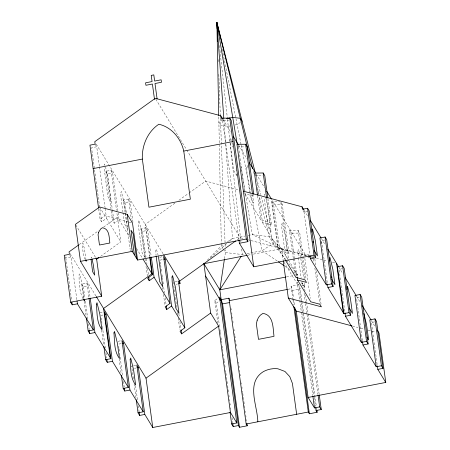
<?xml version="1.0" encoding="UTF-8"?>
<svg xmlns="http://www.w3.org/2000/svg" width="450" height="450" viewBox="0 0 450 450"><rect width="100%" height="100%" fill="white"/><g stroke="black" fill="none" stroke-linecap="round" stroke-linejoin="round"><path stroke-width="0.34" stroke-dasharray="2.25 1.69" d="M229.978 141.407L230.158 138.352L230.546 138.032L231.609 141.457M104.068 165.482L104.625 164.008L105.351 166.157M91.052 258.109L91.423 257.124L91.749 258.081M264.218 195.688L264.774 194.214L265.5 196.363M224.482 258.75L225.416 252.534L225.315 249.727M207.287 260.235L221.355 245.869L224.139 244.013M210.651 257.732L226.772 243.501M229.376 241.2L232.493 238.449L244.794 236.07M105.182 208.603L106.515 218.329L101.672 221.794L100.08 219.184L104.923 215.713L128.464 221.974M79.245 244.558L98.483 230.771M103.573 227.126L117.461 217.17M117.827 210.819L112.635 172.896L111.038 170.286L105.862 171.287L112.624 220.635L114.216 223.251L119.053 219.78L117.922 211.506M100.581 256.365L120.842 241.841L116.612 210.96M174.876 203.158L145.198 224.432L149.58 256.404M178.869 200.295L188.572 193.343M189.141 192.932L205.695 181.069L238.742 189.855M131.726 251.994L130.134 249.379L131.209 248.608M237.352 239.715L240.188 237.684L243.579 238.584M217.868 323.426L214.734 300.549L219.037 297.467M219.555 326.734L216.326 303.165L219.549 300.853M240.441 122.377L237.116 124.588L235.074 124.982M227.481 241.791L232.493 238.449L225.686 144.231M99.377 166.219L96.711 146.768L91.536 147.769L101.672 221.794M230.299 125.91L228.257 126.304L220.703 125.409L218.886 122.422L223.869 119.104L225.636 143.533M105.862 171.287L107.454 173.897L112.635 172.896M125.089 212.541L123.373 200.031L128.554 199.029L130.146 201.639L132.981 222.322M123.373 200.031L124.971 202.641L130.146 201.639M145.271 260.747L140.889 228.769L146.064 227.768L147.656 230.383L151.245 256.579M140.889 228.769L142.481 231.384L147.656 230.383M65.183 256.894L65.818 257.94L70.993 256.939L76.944 300.375M303.036 210.308L303.992 211.871L308.52 210.999M248.209 235.406L252.309 234.613L269.19 236.621L281.559 248.676L288.793 260.556M159.694 257.265L162.287 256.764M159.992 260.128L163.232 259.498M83.722 298.547L81.737 284.068L86.918 283.067L88.509 285.683L90.112 297.399M223.386 249.204L225.416 252.534L242.303 254.542L244.35 254.143M247.084 253.614L262.114 250.706L273.251 243.287L261.484 197.19M81.737 284.068L83.329 286.684L88.509 285.683M324.743 239.991L321.508 240.615L327.364 283.376M247.877 255.189L250.627 254.661M253.378 254.126L281.559 248.676L283.247 261.017M175.202 281.526L177.795 281.025M176.147 284.265L177.441 284.012M99.9 312.688L103.134 312.058M286.481 276.936L293.355 275.602M296.106 275.074L297.478 274.809L297.748 276.784M100.845 315.422L103.433 314.921M342.253 268.734L339.019 269.359L344.874 312.103M292.922 299.739L291.066 286.178L298.828 284.676L300.229 288.889L301.843 300.668M287.989 289.305L291.403 288.647M291.066 286.178L292.466 290.391L300.229 288.889M118.058 341.303L120.651 340.802M119.002 344.042L121.596 343.541M359.123 297.602L356.529 298.103L362.385 340.847M133.566 365.563L136.153 365.062M134.511 368.303L135.804 368.055M374.625 321.863L371.391 322.487L377.342 365.923M221.04 118.181L222.632 120.797L228.656 120.752M237.915 145.879L238.551 146.925L245.244 146.874M255.426 174.623L256.067 175.669L262.755 175.618M271.986 201.797L273.577 204.407L280.001 251.291L289.041 253.693L287.449 251.083L278.409 248.681L271.986 201.797L280.018 201.735M273.577 204.407L282.279 204.345L289.041 253.693M293.276 258.12L289.496 230.541L298.198 230.473L299.79 233.089L306.169 279.658M289.496 230.541L291.088 233.151L299.79 233.089M309.043 254.891L304.358 254.925L304.993 255.971M307.957 257.524L310.635 257.507M311.304 257.501L313.312 257.484M244.783 192.431L244.974 193.809L254.014 196.211L253.058 194.642M244.974 193.809L260.893 219.938L269.933 222.339L271.524 224.955L262.485 222.553L258.896 196.352M248.327 239.844L250.363 240.384M251.038 240.564L305.612 255.071L305.865 256.922M306.877 255.516L277.875 247.809L271.305 199.851M310.928 256.596L313.627 257.31M316.322 258.03L323.066 259.819M323.741 259.999L327.116 260.899M332.511 262.333L336.555 263.407M129.139 222.148L132.502 223.042M300.915 283.044L302.754 283.528L304.346 286.144L305.01 290.998M301.894 285.491L304.346 286.144M352.564 326.053L357.992 327.499M360.703 328.219L364.095 329.119M368.162 330.199L375.621 332.184M281.559 248.676L252.309 234.613L245.402 193.241M277.189 260.977L262.114 250.706L250.914 194.197M284.726 266.119L291.099 270.461M293.423 272.042L297.478 274.809L289.159 261.146M286.003 259.875L273.251 243.287L269.19 236.621L259.391 196.493M286.431 260.426L297.478 274.809M304.239 210.369L307.507 215.73M321.306 238.376L325.299 244.935M338.738 266.979L342.726 273.532M356.518 296.162L360.146 302.119M371.396 320.58L375.024 326.531M282.279 204.345L280.688 201.729L287.449 251.083M222.891 119.312L230.563 131.906M238.601 145.097L247.005 158.884M256.14 173.874L264.538 187.667M271.114 198.456L305.612 255.071M236.953 175.809L233.769 170.584L230.062 142.616M287.989 259.571L285.514 255.504L281.931 229.348L281.728 224.426L282.291 222.953L285.114 234.574L288.506 259.352M301.697 282.071L304.886 287.297L304.318 283.162M262.485 222.553L278.409 248.681M280.001 251.291L285.064 259.605M283.961 262.192L297.579 284.529M155.807 99.197L186.396 149.394M186.761 149.991L240.188 237.684M223.048 248.648L221.355 245.869L218.756 116.134M214.734 300.549L216.326 303.165M96.244 144.084L163.356 254.227M95.119 144.157L96.711 146.768M144.922 257.451L142.093 252.804L138.51 226.648L138.308 221.732L138.864 220.258L141.694 231.874L145.277 258.03M119.053 219.78L129.549 237.004M136.569 248.524L142.296 257.923M99.613 207.006L104.923 215.713M106.515 218.329L120.842 241.841M75.774 224.938L95.563 257.417M85.163 259.476C82.823 254.706 82.558 248.754 82.676 243.405L82.935 243.191L84.324 248.344L85.944 259.161M70.155 253.643L95.934 295.954M69.722 254.846L70.993 256.939M132.261 366.986L131.625 365.94L133.515 379.733M83.019 298.671C79.312 291.864 78.947 282.184 79.11 274.269L79.498 273.949L81.585 281.678L84.161 298.98M247.989 167.619L247.264 165.471L246.701 166.944L246.904 171.866L249.829 193.202M321.098 241.751L322.088 244.879M265.669 196.999L267.604 205.83L271.187 231.986L267.998 226.761L264.251 198.191M105.525 166.792L107.454 175.629L111.038 201.78L107.854 196.554L104.062 167.383M255.6 174.144L260.792 194.479M253.243 171.332L253.744 173.374M257.563 189.011L259.222 195.812M300.561 257.248L298.474 249.519L297.917 250.993L298.305 257.287M231.947 142.729L232.357 144.551M158.192 255.516L156.381 248.996L155.818 250.47L156.021 255.392M222.182 49.219L241.082 144.574M241.217 145.266L250.779 193.506M300.808 258.548L303.66 278.347M232.633 145.766L232.881 147.06M240.795 165.656L241.256 168.418M241.369 169.104L244.941 190.485M314.843 258.863L315.793 265.815M316.463 270.681L321.03 304.043M313.251 256.252L313.537 258.339M313.633 259.031L314.106 262.507M314.871 268.071L319.725 303.519M303.992 211.871L309.848 254.621M304.83 258.373L310.309 298.361M298.198 230.473L301.725 256.191M301.821 256.888L304.864 279.129M305.578 295.155L306.433 301.393M306.529 302.085L308.048 313.178M308.143 313.869L319.157 394.273M302.754 283.528L303.322 287.691M304.082 293.237L305.415 302.94M305.505 303.632L306.934 314.027M307.029 314.719L317.947 394.431M298.401 257.979L301.134 277.937M301.939 301.365L316.373 406.721M316.468 407.413L316.749 409.489M301.213 302.057L298.828 284.676L297.236 282.066L299.666 299.779M301.309 302.754L302.738 313.183M302.833 313.881L314.162 396.619M314.257 397.311L315.495 406.35M291.088 233.151L294.491 257.974M294.587 258.66L297.039 276.587M299.762 300.476L301.281 311.563M301.376 312.255L312.767 395.432M293.372 258.806L295.639 275.355M292.466 290.391L293.507 298.012M293.603 298.704L294.649 306.332M293.017 300.431L293.681 305.28M267.907 198.54L271.524 224.955M266.698 198.709L269.933 222.339M256.067 175.669L258.801 195.66M257.591 195.806L260.893 219.938M252.444 194.299L253.671 203.248L250.487 198.023L249.919 193.888M238.551 146.925L244.688 191.739M236.104 169.616L236.295 170.994M236.672 173.745L236.857 175.123M222.632 120.797L238.838 239.107M231.188 308.644L231.373 310.027M231.756 312.801L231.947 314.184M232.324 316.957L232.515 318.347M232.892 321.12L233.083 322.504M234.034 329.434L234.225 330.823M234.602 333.596L234.793 334.98M234.889 335.672L235.361 339.142M235.457 339.834L235.935 343.299M236.025 343.991L236.407 346.764M236.79 349.537L237.071 351.619M237.167 352.311L237.549 355.084M238.494 362.014L238.686 363.397M239.068 366.171L239.254 367.56M239.636 370.333L239.828 371.717M240.204 374.49L240.396 375.879M241.346 382.809L241.537 384.193M241.914 386.966L242.106 388.356M242.482 391.123L242.674 392.512M242.769 393.204L243.242 396.669M243.338 397.367L243.816 400.832M243.906 401.524L244.384 404.989M244.479 405.681L244.856 408.454M245.239 411.227L245.43 412.611M245.807 415.384L245.998 416.773M246.375 419.546L246.566 420.93M219.932 329.507L220.219 331.582M220.314 332.274L220.691 335.048M221.074 337.821L221.355 339.902M221.451 340.594L221.833 343.367M222.21 346.14L222.497 348.221M222.593 348.913L222.969 351.686M223.352 354.459L223.543 355.843M223.92 358.616L224.111 360M224.207 360.697L224.679 364.162M224.775 364.854L225.157 367.627M225.534 370.401L225.821 372.482M225.917 373.174L226.389 376.639M226.485 377.331L226.958 380.796M227.053 381.488L227.531 384.958M227.621 385.65L228.099 389.115M228.195 389.807L228.572 392.58M228.954 395.353L229.146 396.737M229.523 399.51L229.714 400.899M230.091 403.673L230.282 405.056M230.664 407.829L230.85 409.219M231.992 417.532L232.751 423.079M178.852 313.706L179.235 316.485M179.899 321.351L181.041 329.692M173.261 281.903L176.878 308.312M177.452 312.486L177.834 315.264M178.211 318.043L179.831 329.861M160.279 262.209L160.566 264.296M160.661 264.994L161.139 268.464M161.229 269.162L161.612 271.941M161.994 274.725L162.281 276.806M162.377 277.504L162.849 280.98M162.945 281.672L163.328 284.456M163.71 287.235L164.469 292.793M165.133 297.658L166.089 304.611M162.495 287.404L162.782 289.485M163.451 294.351L165.066 306.169M146.064 227.768L150.036 256.725M142.481 231.384L146.959 264.054M147.527 268.222L148.477 275.175M146.031 266.304L147.555 277.425M128.554 199.029L131.293 219.021M124.971 202.641L126.394 213.069M125.184 213.232L130.134 249.379M122.968 212.293L120.983 197.837L120.786 192.915L121.343 191.441L124.172 203.062L127.755 229.219L124.566 223.993L123.058 212.979M111.038 170.286L116.516 210.274M107.454 173.897L112.309 209.346M112.404 210.043L114.216 223.251M135.579 385.791L137.559 400.269M138.319 405.782L139.168 411.992M134.083 383.867L135.968 397.654M99.472 166.916L105.086 207.906M118.642 346.236L118.924 348.306M119.019 348.992L119.492 352.44M119.587 353.132L120.06 356.574M120.15 357.266L122.794 376.571M123.457 381.397L124.211 386.91M98.657 208.789L100.08 219.184M119.126 358.791L121.202 373.956M101.222 318.184L101.503 320.248M101.599 320.94L101.976 323.696M102.358 326.452L105.283 347.827M105.947 352.654L106.701 358.172M101.616 330.047L103.596 344.526M86.918 283.067L88.897 297.546M83.329 286.684L84.938 298.401M85.314 301.162L87.862 319.776M88.431 323.91L89.184 329.428M84.099 301.303L86.085 315.782M65.818 257.94L71.674 300.684M219.403 45.489L219.859 49.669M219.938 50.366L227.413 118.642M227.492 119.334L230.012 142.335M230.085 143.032L240.924 241.999M241.689 248.968L242.303 254.542M218.261 59.602L218.34 61.701M218.807 74.301L220.314 114.907M220.444 118.406L225.079 243.405M225.107 244.108L225.208 246.921"/><path stroke-width="0.67" d="M311.929 232.262L312.103 229.208L312.491 228.887L315.321 240.508L317.43 255.926L314.246 250.701M329.439 261.006L329.619 257.946L330.007 257.631L332.831 269.246L334.946 284.67L331.762 279.444M346.956 289.744L347.13 286.689L347.518 286.369L350.348 297.99L352.457 313.414L349.273 308.188M142.341 159.086C141.733 145.682 147.499 131.833 158.828 124.234C171.697 127.125 180.951 138.544 183.763 151.071L190.356 199.192L148.933 207.203L142.341 159.086L93.15 168.598M246.949 423.703L247.23 425.784L239.468 427.286L238.404 425.543L219.814 289.828L224.381 259.442M247.191 255.324L203.889 263.7L219.814 289.828L241.178 256.303M78.683 244.963L69.064 251.859L69.401 254.323L64.226 255.324L70.65 302.209L72.242 304.824L77.417 303.823L93.341 329.951L88.161 330.952L86.366 317.852M70.65 302.209L101.717 296.201L96.643 259.189L98.893 257.574M150.126 257.417L152.488 274.652L147.651 278.123L149.243 280.733L154.08 277.267L151.341 257.271M178.734 283.764L180.034 283.511L179.696 281.042L235.654 240.936M170.004 303.396L165.161 306.866L166.753 309.476L171.596 306.006L165.172 259.127L163.581 256.511L170.004 303.396L154.08 277.267M220.089 300.465L221.164 299.694L228.932 298.192L229.331 299.396M180.034 283.511L178.442 280.901L184.86 327.78L180.023 331.251L181.614 333.866L210.651 313.048L203.889 263.7M230.018 412.149L231.632 423.934L236.812 422.933L230.445 412.481L152.775 427.5L146.019 378.152L218.61 326.115L210.651 313.048M226.597 118.575L232.734 117.388L240.283 118.288L242.1 121.269M183.763 151.071L232.948 141.559M310.039 255.999L310.416 258.756L315.591 257.754L309.173 210.87L307.575 208.26L302.4 209.261L302.062 206.792L243.382 191.194M137.571 260.055L132.502 223.042L127.192 214.335L99.613 207.006L75.414 224.347L80.488 261.36L132.261 251.347L137.571 260.055L246.302 239.029L247.894 241.639L239.406 243.281L238.933 239.799M163.879 259.374L165.172 259.127M333.107 286.498L326.683 239.614L325.091 237.004L319.911 238.005L326.334 284.884L331.515 283.882L333.107 286.498L327.926 287.499L327.459 284.062M239.406 243.281L253.738 266.799L313.999 255.144L315.591 257.754M350.618 315.242L344.194 268.358L342.602 265.742L337.427 266.743L343.851 313.627L349.026 312.626L350.618 315.242L345.442 316.243L344.97 312.795M219.814 289.828L285.795 277.065M104.726 314.674L106.02 314.421L112.444 361.305L128.362 387.433L123.188 388.434L121.393 375.339M229.269 300.662L287.308 289.44M236.812 422.933L219.572 297.084L221.164 299.694L222.564 303.907L229.686 302.529M88.161 330.952L89.752 333.562L94.933 332.561L110.852 358.695L105.677 359.696L103.883 346.596M368.134 343.98L361.71 297.101L360.118 294.486L354.938 295.487L361.361 342.371L366.542 341.37L368.134 343.98L362.953 344.981L362.481 341.539M122.242 343.418L123.536 343.164L129.96 390.049L143.224 411.823L138.049 412.824L136.254 399.724M105.677 359.696L107.269 362.306L112.444 361.305M382.989 368.37L376.571 321.486L374.979 318.876L369.799 319.877L376.223 366.756L381.397 365.754L382.989 368.37L377.814 369.371L377.342 365.923M137.098 367.802L138.398 367.554L144.816 414.433L152.775 427.5M123.188 388.434L124.779 391.05L129.96 390.049M138.049 412.824L139.641 415.434L144.816 414.433M283.247 261.017L288.315 298.029L296.28 311.091L308.109 397.457L385.774 382.438L379.012 333.084L377.201 330.109M308.109 397.457L314.477 407.908L319.657 406.907L321.249 409.522L316.069 410.524L315.686 407.739M231.632 423.934L233.224 426.544L238.404 425.543M228.932 298.192L246.172 424.041L308.301 412.026L309.364 413.764L317.132 412.262L316.845 410.186M247.894 241.639L231.334 120.729L229.742 118.119L221.04 118.181L220.703 115.718L155.278 98.325L94.781 141.688L95.119 144.157L89.944 145.159L98.561 208.097M253.727 194.124L247.252 146.857L245.661 144.248L236.959 144.309L253.738 266.799M267.812 197.843L264.763 175.601L263.171 172.991L254.469 173.053L257.496 195.114M308.228 255.876L310.252 256.416M297.135 277.279L297.512 280.035L306.551 282.437L304.959 279.827L295.92 277.419L285.429 260.201M288.315 298.029L321.412 306.827L319.821 304.211L310.781 301.809L297.512 280.035M296.28 311.091L351.889 325.873M278.347 261.771L284.147 265.719M302.062 206.792L303.879 209.773M310.416 220.5L320.946 237.78M327.842 249.103L338.372 266.383M345.268 277.701L356.152 295.566M362.323 305.691L371.031 319.984M366.874 337.072L368.646 339.975L366.531 324.557L363.887 313.47M310.416 258.756L326.334 284.884M327.926 287.499L343.851 313.627M345.442 316.243L361.361 342.371M362.953 344.981L376.223 366.756M377.814 369.371L385.774 382.438M220.703 115.718L222.525 118.716M233.488 136.699L238.236 144.495M249.199 162.484L255.774 173.278M266.732 191.261L271.114 198.456M316.069 410.524L317.132 412.262M205.583 276.036L219.909 299.554M163.716 254.824L179.696 281.042M246.172 424.041L247.23 425.784M143.01 259.099L152.488 274.652M171.596 306.006L184.86 327.78M95.923 258.007L96.643 259.189M85.517 260.055L86.226 261.219L86.04 259.847M80.488 261.36L101.717 296.201M96.3 296.55L146.019 378.152M106.02 314.421L104.428 311.811L110.852 358.695M123.536 343.164L121.944 340.554L128.362 387.433M138.398 367.554L136.8 364.939L143.224 411.823M83.374 299.25L84.437 300.994L84.251 299.649M92.059 259.127L93.308 264.87L94.719 275.153L92.593 271.671L91.046 259.374M255.257 172.789L216.883 22.5L218.745 115.436M252.579 168.609L216.883 22.5L217.119 28.8M218.244 29.351L216.883 22.5L223.819 118.406M158.468 256.731L162.787 286.774L159.604 281.548L156.116 256.078M237.111 143.595L216.883 22.5L217.187 25.284M374.979 318.876L381.397 365.754M360.118 294.486L366.542 341.37M342.602 265.742L349.026 312.626M336.555 263.407L343.316 312.756M331.391 276.761L331.577 278.106M325.091 237.004L331.515 283.882M312.964 241.312L313.144 242.657M307.575 208.26L313.999 255.144M319.252 394.965L321.249 409.522M318.043 395.123L319.657 406.907M312.863 396.124L314.477 407.908M294.834 307.716L309.364 413.764M293.873 306.669L308.301 412.026M296.651 414.276L292.427 383.434L289.777 376.633L284.946 371.447L277.836 368.769A23.445 21.656 -31.4 0 0 263.52 371.537C245.593 382.579 257.591 405.669 257.822 421.785M263.171 172.991L266.602 198.011M245.661 144.248L252.422 193.596M229.742 118.119L246.302 239.029M222.564 303.907L239.468 427.286M232.847 423.771L233.224 426.544M218.61 326.115L230.445 412.481M157.095 98.893L154.991 83.526L161.46 82.271L161.123 79.808L154.654 81.056L153.804 74.886L151.217 75.386L152.061 81.557L145.592 82.811L145.929 85.275L152.404 84.026L154.507 99.394M181.136 330.39L181.614 333.866M166.281 306L166.753 309.476M149.766 257.794L151.959 273.78L103.562 308.469L110.323 357.823M148.764 277.256L149.243 280.733M136.507 258.317L133.127 233.64L131.006 230.158L134.387 254.829M127.192 214.335L132.261 251.347M139.264 412.678L139.641 415.434M124.403 388.294L124.779 391.05M106.886 359.55L107.269 362.306M90.208 298.091L94.933 332.561M88.993 298.238L93.341 329.951M89.376 330.806L89.752 333.562M77.04 301.061L77.417 303.823M71.865 302.062L72.242 304.824M217.328 34.402L217.586 41.4M96.452 304.166C97.149 312.817 96.519 322.526 101.948 329.732L99.838 314.314L97.009 302.692L96.452 304.166M113.962 332.91C114.666 341.561 114.03 351.27 119.464 358.476L117.349 343.052L114.525 331.436L113.962 332.91M130.151 359.471C130.849 368.128 130.219 377.831 135.647 385.043L133.537 369.619L130.708 357.998L130.151 359.471M172.007 277.037L172.209 281.959L175.792 308.115L178.976 313.341L175.393 287.184L172.564 275.563L172.007 277.037M98.623 232.273L98.078 234.743L99.484 245.025L109.839 243.023C109.119 237.673 109.62 228.684 102.431 227.734L100.733 228.909L98.623 232.273M257.192 320.214L256.371 323.916L258.486 339.339L274.016 336.336C272.936 328.32 273.69 314.826 262.907 313.408L260.353 315.169L258.536 317.419L257.192 320.214"/></g></svg>
